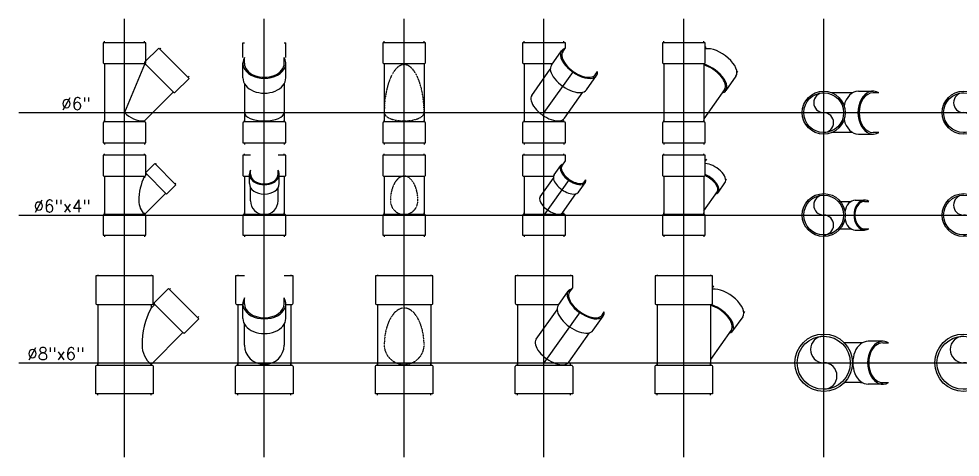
# Model space of a CAD drawing. Header units: inches. Extents: x 71 to 14885, y 6 to 9627.
# Drawn here: x 8916 to 12818, y 6 to 1825 of the extents above; entities that cross this region are included whole.
import ezdxf
from ezdxf.enums import TextEntityAlignment as Align

# ---------------------------------------------------------------- set-up
doc = ezdxf.new("R2010")
doc.units = ezdxf.units.IN
doc.header["$MEASUREMENT"] = 0
doc.linetypes.add('HIDDEN2', pattern=[0.1875, 0.125, -0.0625])
doc.layers.add('PVC', color=3, linetype='Continuous')
doc.layers.add('TEXT', color=2, linetype='Continuous')
doc.styles.add('ROMANS', font='romans', dxfattribs={"width": 0.85, "height": 95})

# ---------------------------------------------------------------- blocks, each defined once
blk = doc.blocks.new('PVC6')
for p, q in [((-86.5, 82.5), (-93, 82.5)), ((0, 82.5), (6.5, 82.5)), ((-86.5, -82.5), (-93, -82.5)), ((0, -82.5), (6.5, -82.5))]:
    blk.add_line(p, q)
blk.add_lwpolyline([(0, -89), (0, 89), (-81.5, 89, 0.414214), (-86.5, 84), (-86.5, -84, 0.414214), (-81.5, -89)], format="xyb", close=True)
blk = doc.blocks.new('PY6')
for p, q in [((-82.5, 203.5), (-82.5, -38.5)), ((202.2, 85.6), (82.5, -34.2))]:
    blk.add_line(p, q)
at = {"color": 9}
blk.add_line((82.5, 199.2), (0, 0), dxfattribs=at)
blk.add_arc((82.5, 82.5), 116.7, 225, 270, dxfattribs=at)
for p, rotation in [((0, 290), 90), ((205.1, 205.1), 45), ((0, -125), 270)]:
    blk.add_blockref('PVC6', p, dxfattribs=dict(rotation=rotation))
blk = doc.blocks.new('PVC4')
for p, q in [((-55, 57), (-60, 57)), ((0, 57), (5, 57)), ((-55, -57), (-60, -57)), ((0, -57), (5, -57))]:
    blk.add_line(p, q)
blk.add_lwpolyline([(0, -62), (0, 62), (-55, 62), (-55, -62)], close=True)
blk = doc.blocks.new('PY64')
for p, q in [((-82.5, 161.5), (-82.5, 2.5)), ((79.5, -1.2), (171.1, 90.5))]:
    blk.add_line(p, q)
at = {"color": 9}
for centre, radius, start, end in [((298, 59.6), 238.4, 154.7041, 180), ((142.5, 59.6), 82.9, 180, 223.6032)]:
    blk.add_arc(centre, radius, start, end, dxfattribs=at)
for name, p, rotation in [('PVC6', (0, 248), 90), ('PVC4', (169.7, 169.7), 44.9999999999999), ('PVC6', (0, -84), 270)]:
    blk.add_blockref(name, p, dxfattribs=dict(rotation=rotation))
blk = doc.blocks.new('PVC8')
for p, q in [((-119, 110), (-124, 110)), ((5, 110), (0, 110)), ((-119, -110), (-124, -110)), ((5, -110), (0, -110))]:
    blk.add_line(p, q)
at = {"flags": 128}
blk.add_lwpolyline([(-113, -119), (0, -119), (0, 119), (-113, 119, 0.414214), (-119, 113), (-119, -113, 0.414214)], format="xyb", close=True, dxfattribs=at)
blk = doc.blocks.new('PY86')
for p, q in [((-110, 241), (-110, -10)), ((125.5, 242.2), (110, 226.7)), ((110, 241), (110, 226.7)), ((242.2, 125.5), (110, -6.7))]:
    blk.add_line(p, q)
for centre, radius, start, end in [((409.4, 72.8), 336.7, 152.7958, 180), ((176.1, 72.8), 103.3, 180, 230.2399)]:
    blk.add_arc(centre, radius, start, end)
for name, p, rotation in [('PVC8', (0, 360), 90), ('PVC6', (245, 245), 45)]:
    blk.add_blockref(name, p, dxfattribs=dict(rotation=rotation))
at = {"xscale": -1, "rotation": 90}
blk.add_blockref('PVC8', (0, -129), dxfattribs=at)
blk = doc.blocks.new('PY86A')
for p, q in [((-110, 365), (-110, 360)), ((110, 365), (110, 360)), ((-110, 241), (-110, -10)), ((-110, 241), (-110, 236)), ((-89, 183.8), (-89, 245)), ((-82.5, 245), (-82.5, 268.6)), ((82.5, 245), (82.5, 268.6)), ((89, 183.8), (89, 245)), ((110, 241), (110, -10)), ((110, 241), (110, 236)), ((-82.5, 72.8), (-82.5, 160.2)), ((82.5, 160.2), (82.5, 73.1))]:
    blk.add_line(p, q)
at = {"flags": 128}
for points in [[(-82.5, 360), (-119, 360), (-119, 247, 0.414214), (-113, 241), (-89, 241, 0.414214)], [(89, 241), (113, 241, 0.414214), (119, 247)]]:
    blk.add_lwpolyline(points, format="xyb", dxfattribs=at)
blk.add_lwpolyline([(119, 247), (119, 360), (82.5, 360)], dxfattribs=at)
for centre, start_param, end_param in [((0, 245), -0.384553, 3.526145), ((0, 183.8), 0, 3.141593)]:
    blk.add_ellipse(centre, major_axis=(-89, 0), ratio=0.707107, start_param=start_param, end_param=end_param)
at = {"color": 9}
for centre, ratio in [((0, 245), 0.707107), ((0, 72.8), 0.962797)]:
    blk.add_ellipse(centre, major_axis=(82.5, 0), ratio=ratio, start_param=3.141593, end_param=6.283185, dxfattribs=at)
at = {"xscale": -1, "rotation": 90}
blk.add_blockref('PVC8', (0, -129), dxfattribs=at)
blk = doc.blocks.new('PY86B')
for p, q in [((-110, 241), (-110, -10)), ((110, 241), (110, -10)), ((110, 241), (110, 226.7))]:
    blk.add_line(p, q)
at = {"color": 9, "linetype": 'HIDDEN2'}
for major_axis, ratio, start_param, end_param in [((0, 153.9), 0.536012, -1.570796, 1.570796), ((82.5, 0), 0.962797, 3.141593, 6.283185)]:
    blk.add_ellipse((0, 72.8), major_axis=major_axis, ratio=ratio, start_param=start_param, end_param=end_param, dxfattribs=at)
at = {"rotation": 90}
blk.add_blockref('PVC8', (0, 360), dxfattribs=at)
at = {"xscale": -1, "rotation": 90}
blk.add_blockref('PVC8', (0, -129), dxfattribs=at)
blk = doc.blocks.new('PY86C')
for p, q in [((-110, 365), (-110, 360)), ((110, 365), (110, 360)), ((58.7, 237.3), (100.4, 296.4)), ((-110, 241), (-110, -10)), ((-110, 241), (-110, 236)), ((-32.3, 97.4), (54.3, 219.9)), ((204, 134.5), (245.8, 193.6)), ((102.4, 2.1), (189.1, 124.7))]:
    blk.add_line(p, q)
at = {"color": 9}
for p, q in [((105.8, 292.6), (119, 311.4)), ((149.3, 211.3), (0, 0)), ((240.5, 197.4), (250.1, 211))]:
    blk.add_line(p, q, dxfattribs=at)
at = {"flags": 128}
blk.add_lwpolyline([(119, 311.4), (119, 360), (-119, 360), (-119, 247, 0.414214), (-113, 241), (61.3, 241, 0.414214)], format="xyb", dxfattribs=at)
for centre, start_param, end_param in [((173.1, 245), -0.384553, 3.526145), ((131.3, 185.9), 0, 3.141593)]:
    blk.add_ellipse(centre, major_axis=(-72.7, 51.4), ratio=0.5, start_param=start_param, end_param=end_param)
at = {"color": 9}
for centre in [(173.1, 245), (35.1, 49.8)]:
    blk.add_ellipse(centre, major_axis=(-67.4, 47.6), ratio=0.5, start_param=0, end_param=3.141593, dxfattribs=at)
at = {"xscale": -1, "rotation": 90}
blk.add_blockref('PVC8', (0, -129), dxfattribs=at)
blk = doc.blocks.new('PY86D')
for p, q in [((-110, 365), (-110, 360)), ((110, 365), (110, 360)), ((119, 311.2), (124.3, 318.8)), ((-110, 241), (-110, -10)), ((-110, 241), (-110, 236)), ((110, 241), (110, -10)), ((110, 241), (110, 236)), ((251.3, 212.4), (248.4, 208.4)), ((244, 191), (202.3, 131.9))]:
    blk.add_line(p, q)
at = {"color": 9}
blk.add_line((196.9, 135.6), (110, 12.7), dxfattribs=at)
at = {"flags": 128}
blk.add_lwpolyline([(119, 247), (119, 360), (-119, 360), (-119, 247, 0.414214), (-113, 241), (113, 241, 0.414214)], format="xyb", close=True, dxfattribs=at)
for centre, start_param, end_param in [((171.4, 242.4), 0, 2.65772), ((129.6, 183.3), -0.384553, 2.118416)]:
    blk.add_ellipse(centre, major_axis=(72.7, -51.4), ratio=0.5, start_param=start_param, end_param=end_param)
at = {"color": 9}
blk.add_ellipse((129.6, 183.3), major_axis=(67.4, -47.6), ratio=0.5, start_param=0, end_param=2.188352, dxfattribs=at)
at = {"xscale": -1, "rotation": 90}
blk.add_blockref('PVC8', (0, -129), dxfattribs=at)
blk = doc.blocks.new('PVC8A')
blk.add_circle((0, 0), 119)
at = {"color": 9}
blk.add_circle((0, 0), 110, dxfattribs=at)
for centre, start, end in [((0, 55), 90, 270), ((0, -55), 270, 90)]:
    blk.add_arc(centre, 55, start, end, dxfattribs=at)
blk = doc.blocks.new('PVC6-2')
for p, q in [((-89, 0), (-89, -61.2)), ((89, 0), (89, -61.2)), ((-82.5, -93), (-82.5, -84.8)), ((82.5, -93), (82.5, -84.8))]:
    blk.add_line(p, q)
at = {"color": 9}
for p, q in [((-82.5, 0), (-82.5, 23.6)), ((82.5, 0), (82.5, 23.6))]:
    blk.add_line(p, q, dxfattribs=at)
for centre, start_param, end_param in [((0, 0), -0.384553, 3.526145), ((0, -61.2), 0, 3.141593)]:
    blk.add_ellipse(centre, major_axis=(-89, 0), ratio=0.707107, start_param=start_param, end_param=end_param)
blk.add_ellipse((0, 0), major_axis=(-82.5, 0), ratio=0.707107, start_param=0, end_param=3.141593, dxfattribs=at)
blk = doc.blocks.new('PY86E')
for p, q in [((160.2, 82.5), (88.3, 82.5)), ((160.2, -82.5), (90.7, -82.5))]:
    blk.add_line(p, q)
blk.add_blockref('PVC8A', (0, 0))
at = {"rotation": 270}
blk.add_blockref('PVC6-2', (245, 0), dxfattribs=at)
blk = doc.blocks.new('PY86F')
for p, q in [((160.2, 82.5), (85.8, 82.5)), ((160.2, -82.5), (85.8, -82.5))]:
    blk.add_line(p, q)
blk.add_circle((0, 0), 119)
at = {"color": 9}
blk.add_circle((0, 0), 110, dxfattribs=at)
for centre, start, end in [((0, 55), 90, 270), ((0, -55), 270, 90)]:
    blk.add_arc(centre, 55, start, end, dxfattribs=at)
at = {"rotation": 90}
blk.add_blockref('PVC6-2', (183.8, 0), dxfattribs=at)
blk = doc.blocks.new('PY6A')
at = {"color": 9}
for p, q in [((-89, 228.7), (-89, 290)), ((-89, 290), (-82.5, 290)), ((82.5, 290), (89, 290)), ((89, 228.7), (89, 290))]:
    blk.add_line(p, q, dxfattribs=at)
for p, q in [((-89, 143.9), (-89, 205.1)), ((-82.5, 205.1), (-82.5, 228.7)), ((82.5, 205.1), (82.5, 228.7)), ((89, 143.9), (89, 205.1)), ((-82.5, 120.3), (-82.5, -38.5)), ((82.5, 120.3), (82.5, -38.5))]:
    blk.add_line(p, q)
for centre, start_param, end_param in [((0, 205.1), -0.384553, 3.526145), ((0, 143.9), 0, 3.141593)]:
    blk.add_ellipse(centre, major_axis=(-89, 0), ratio=0.707107, start_param=start_param, end_param=end_param)
for centre, major_axis, ratio, start_param, end_param in [((0, 205.1), (-82.5, 0), 0.707107, 0, 3.141593), ((0, 0), (82.5, 0), 0.414214, 3.141593, 6.283185)]:
    blk.add_ellipse(centre, major_axis=major_axis, ratio=ratio, start_param=start_param, end_param=end_param, dxfattribs=at)
at = {"rotation": 270}
blk.add_blockref('PVC6', (0, -125), dxfattribs=at)
blk = doc.blocks.new('PY6B')
for p, q in [((-82.5, 203.5), (-82.5, -38.5)), ((82.5, 203.5), (82.5, -38.5))]:
    blk.add_line(p, q)
at = {"color": 9, "linetype": 'HIDDEN2'}
for major_axis, start_param, end_param in [((0, 199.2), -1.570796, 1.570796), ((-82.5, 0), 0, 3.141593)]:
    blk.add_ellipse((0, 0), major_axis=major_axis, ratio=0.414214, start_param=start_param, end_param=end_param, dxfattribs=at)
for p, rotation in [((0, 290), 90), ((0, -125), 270)]:
    blk.add_blockref('PVC6', p, dxfattribs=dict(rotation=rotation))
blk = doc.blocks.new('PY6C')
for p, q in [((-82.5, 290), (-82.5, 296.5)), ((82.5, 290), (82.5, 296.5)), ((30.5, 197.4), (72.3, 256.4)), ((-82.5, 203.5), (-82.5, -38.5)), ((-82.5, 203.5), (-82.5, 197)), ((-50.3, 71.8), (26.2, 180)), ((175.9, 94.6), (217.7, 153.7)), ((84.4, -23.5), (160.9, 84.7))]:
    blk.add_line(p, q)
at = {"color": 9}
for p, q in [((77.6, 252.7), (89, 268.8)), ((121.2, 171.4), (0, 0)), ((212.4, 157.4), (222, 171.1))]:
    blk.add_line(p, q, dxfattribs=at)
blk.add_lwpolyline([(89, 290), (-89, 290), (-89, 208.5, 0.414214), (-84, 203.5), (34.9, 203.5, 0.414214)], format="xyb")
blk.add_lwpolyline([(89, 268.8), (89, 290)])
for centre, start_param, end_param in [((145, 205.1), -0.384553, 3.526145), ((103.2, 146), 0, 3.141593)]:
    blk.add_ellipse(centre, major_axis=(-72.7, 51.4), ratio=0.5, start_param=start_param, end_param=end_param)
for centre in [(145, 205.1), (17.1, 24.2)]:
    blk.add_ellipse(centre, major_axis=(-67.4, 47.6), ratio=0.5, start_param=0, end_param=3.141593, dxfattribs=at)
at = {"rotation": 270}
blk.add_blockref('PVC6', (0, -125), dxfattribs=at)
blk = doc.blocks.new('PY6D')
for p, q in [((-82.5, 290), (-82.5, 296.5)), ((82.5, 290), (82.5, 296.5)), ((89, 268.8), (92.6, 273.8)), ((-82.5, 203.5), (-82.5, -38.5)), ((-82.5, 203.5), (-82.5, 197)), ((82.5, 203.5), (82.5, -38.5)), ((82.5, 203.5), (82.5, 197)), ((223, 172.5), (220.1, 168.4)), ((215.8, 151), (174, 91.9))]:
    blk.add_line(p, q)
at = {"color": 9}
blk.add_line((168.7, 95.7), (82.5, -26.2), dxfattribs=at)
blk.add_lwpolyline([(89, 290), (-89, 290), (-89, 208.5, 0.414214), (-84, 203.5), (84, 203.5, 0.414214), (89, 208.5)], format="xyb", close=True)
for centre, start_param, end_param in [((143.1, 202.4), 0, 2.689128), ((101.3, 143.3), -0.384553, 2.157543)]:
    blk.add_ellipse(centre, major_axis=(72.7, -51.4), ratio=0.5, start_param=start_param, end_param=end_param)
blk.add_ellipse((101.3, 143.3), major_axis=(67.4, -47.6), ratio=0.5, start_param=0, end_param=2.177453, dxfattribs=at)
at = {"rotation": 270}
blk.add_blockref('PVC6', (0, -125), dxfattribs=at)
blk = doc.blocks.new('PY6E')
for p, q in [((120.3, 82.5), (33.4, 82.5)), ((143.9, 89), (205.1, 89)), ((228.7, 82.5), (205.1, 82.5)), ((120.3, -82.5), (33.4, -82.5)), ((143.9, -89), (205.1, -89)), ((228.7, -82.5), (205.1, -82.5))]:
    blk.add_line(p, q)
blk.add_circle((0, 0), 89)
at = {"color": 9}
blk.add_circle((0, 0), 82.5, dxfattribs=at)
for centre, start, end in [((0, 41.2), 90, 270), ((0, -41.2), 270, 90)]:
    blk.add_arc(centre, 41.2, start, end, dxfattribs=at)
for centre, start_param, end_param in [((143.9, 0), 0, 1.244096), ((205.1, 0), -0.384553, 3.526145), ((143.9, 0), 1.897497, 3.141593)]:
    blk.add_ellipse(centre, major_axis=(0, 89), ratio=0.707107, start_param=start_param, end_param=end_param)
blk.add_ellipse((205.1, 0), major_axis=(0, -82.5), ratio=0.707107, start_param=3.141593, end_param=6.283185, dxfattribs=at)
blk = doc.blocks.new('PY6F')
for p, q in [((143.9, 82.5), (33.4, 82.5)), ((143.9, 89), (205.1, 89)), ((234.7, 82.5), (228.7, 82.5)), ((143.9, -82.5), (33.4, -82.5)), ((143.9, -89), (205.1, -89)), ((234.7, -82.5), (228.7, -82.5))]:
    blk.add_line(p, q)
blk.add_circle((0, 0), 89)
at = {"color": 9}
blk.add_circle((0, 0), 82.5, dxfattribs=at)
for centre, start, end in [((0, 41.2), 90, 270), ((0, -41.2), 270, 90)]:
    blk.add_arc(centre, 41.2, start, end, dxfattribs=at)
for centre, start_param, end_param in [((143.9, 0), 2.75704, 6.667738), ((205.1, 0), 3.141593, 6.283185)]:
    blk.add_ellipse(centre, major_axis=(0, 89), ratio=0.707107, start_param=start_param, end_param=end_param)
blk.add_ellipse((143.9, 0), major_axis=(0, -82.5), ratio=0.707107, start_param=0, end_param=3.141593, dxfattribs=at)
blk = doc.blocks.new('PY64A')
for p, q in [((-82.5, 248), (-82.5, 254.5)), ((82.5, 248), (82.5, 254.5)), ((-82.5, 161.5), (-82.5, 2.5)), ((-62, 130.8), (-62, 169.7)), ((-57, 169.7), (-57, 187)), ((57, 169.7), (57, 187)), ((62, 130.8), (62, 169.7)), ((82.5, 161.5), (82.5, 2.5)), ((-57, 59.6), (-57, 113.6)), ((57, 55.4), (57, 113.6))]:
    blk.add_line(p, q)
for points in [[(-57, 248), (-89, 248), (-89, 166.5, 0.414214), (-84, 161.5), (-62, 161.5, 0.414214)], [(62, 161.5), (84, 161.5, 0.414214), (89, 166.5), (89, 248)]]:
    blk.add_lwpolyline(points, format="xyb")
blk.add_lwpolyline([(89, 248), (57, 248)])
for centre, start_param, end_param in [((0, 169.7), 2.737234, 6.687544), ((0, 130.8), 3.141593, 6.283185)]:
    blk.add_ellipse(centre, major_axis=(62, 0), ratio=0.707107, start_param=start_param, end_param=end_param)
at = {"color": 9}
for centre, major_axis, ratio, start_param, end_param in [((0, 169.7), (57, 0), 0.707107, -3.141593, 0), ((0, 59.6), (0, -57.1), 0.997503, -1.570796, 1.570796)]:
    blk.add_ellipse(centre, major_axis=major_axis, ratio=ratio, start_param=start_param, end_param=end_param, dxfattribs=at)
at = {"rotation": 270}
blk.add_blockref('PVC6', (0, -84), dxfattribs=at)
blk = doc.blocks.new('PY64B')
for p, q in [((-82.5, 161.5), (-82.5, 2.5)), ((82.5, 161.5), (82.5, 2.5))]:
    blk.add_line(p, q)
at = {"color": 9, "linetype": 'HIDDEN2'}
for major_axis, ratio in [((0, 101.9), 0.559606), ((0, -57.1), 0.997503)]:
    blk.add_ellipse((0, 59.6), major_axis=major_axis, ratio=ratio, start_param=-1.570796, end_param=1.570796, dxfattribs=at)
for p, rotation in [((0, 248), 90), ((0, -84), 270)]:
    blk.add_blockref('PVC6', p, dxfattribs=dict(rotation=rotation))
blk = doc.blocks.new('PY64C')
for p, q in [((-82.5, 248), (-82.5, 254.5)), ((82.5, 248), (82.5, 254.5)), ((41.9, 166.6), (69.4, 205.5)), ((-82.5, 161.5), (-82.5, 2.5)), ((-82.5, 161.5), (-82.5, 155)), ((-16.3, 75.7), (38.9, 153.8)), ((143.1, 95), (170.6, 133.9)), ((76.8, 9.9), (132, 87.9))]:
    blk.add_line(p, q)
at = {"color": 9}
for p, q in [((73.5, 202.6), (89, 224.6)), ((104.7, 148), (0, 0)), ((166.5, 136.8), (173.6, 146.8))]:
    blk.add_line(p, q, dxfattribs=at)
blk.add_lwpolyline([(89, 248), (-89, 248), (-89, 166.5, 0.414214), (-84, 161.5), (39.5, 161.5, 0.414214)], format="xyb")
blk.add_lwpolyline([(89, 224.6), (89, 248)])
for centre, start_param, end_param in [((120, 169.7), -0.404359, 3.545951), ((92.5, 130.8), 0, 3.141593)]:
    blk.add_ellipse(centre, major_axis=(-50.6, 35.8), ratio=0.5, start_param=start_param, end_param=end_param)
for centre in [(120, 169.7), (30.3, 42.8)]:
    blk.add_ellipse(centre, major_axis=(-46.5, 32.9), ratio=0.465448, start_param=0, end_param=3.141593, dxfattribs=at)
at = {"rotation": 270}
blk.add_blockref('PVC6', (0, -84), dxfattribs=at)
blk = doc.blocks.new('PY64D')
for p, q in [((-82.5, 248), (-82.5, 254.5)), ((82.5, 248), (82.5, 254.5)), ((94, 231.6), (89, 224.6)), ((-82.5, 161.5), (-82.5, 2.5)), ((-82.5, 161.5), (-82.5, 155)), ((82.5, 161.5), (82.5, 2.5)), ((82.5, 161.5), (82.5, 155)), ((143.1, 95), (170.6, 133.9)), ((173.6, 146.8), (176.5, 150.8))]:
    blk.add_line(p, q)
at = {"color": 9}
blk.add_line((82.5, 17.9), (139, 97.9), dxfattribs=at)
blk.add_lwpolyline([(89, 248), (-89, 248), (-89, 166.5, 0.414214), (-84, 161.5), (84, 161.5, 0.414214), (89, 166.5)], format="xyb", close=True)
for centre, start_param, end_param in [((120, 169.7), -3.141593, -0.61548), ((92.5, 130.8), 2.737234, 5.117457)]:
    blk.add_ellipse(centre, major_axis=(-50.6, 35.8), ratio=0.5, start_param=start_param, end_param=end_param)
blk.add_ellipse((92.5, 130.8), major_axis=(-46.5, 32.9), ratio=0.465448, start_param=-3.141593, end_param=-1.164155, dxfattribs=at)
at = {"rotation": 270}
blk.add_blockref('PVC6', (0, -84), dxfattribs=at)
blk = doc.blocks.new('PY64E')
for p, q in [((68.4, 57), (113.6, 57)), ((130.8, 62), (169.7, 62)), ((169.7, 57), (187, 57)), ((68.4, -57), (113.6, -57)), ((130.8, -62), (169.7, -62)), ((169.7, -57), (187, -57))]:
    blk.add_line(p, q)
blk.add_circle((0, 0), 89)
at = {"color": 9}
blk.add_circle((0, 0), 82.5, dxfattribs=at)
for centre, start, end in [((0, 41.3), 90, 270), ((0, -41.2), 270, 90)]:
    blk.add_arc(centre, 41.2, start, end, dxfattribs=at)
for centre, start_param, end_param in [((130.8, 0), 0, 1.354282), ((169.7, 0), -0.404359, 3.545951), ((130.8, 0), 1.78731, 3.141593)]:
    blk.add_ellipse(centre, major_axis=(0, 62), ratio=0.707107, start_param=start_param, end_param=end_param)
blk.add_ellipse((169.7, 0), major_axis=(0, -57), ratio=0.707107, start_param=-3.141593, end_param=0, dxfattribs=at)
blk = doc.blocks.new('PY64F')
for p, q in [((68.4, 57), (130.8, 57)), ((130.8, 62), (169.7, 62)), ((187, 57), (193, 57)), ((68.4, -57), (130.8, -57)), ((130.8, -62), (169.7, -62)), ((187, -57), (193, -57))]:
    blk.add_line(p, q)
blk.add_circle((0, 0), 89)
at = {"color": 9}
blk.add_circle((0, 0), 82.5, dxfattribs=at)
for centre, start, end in [((0, 41.2), 90, 270), ((0, -41.2), 270, 90)]:
    blk.add_arc(centre, 41.2, start, end, dxfattribs=at)
for centre, start_param, end_param in [((130.8, 0), 2.737234, 6.687544), ((169.7, 0), 3.141593, 6.283185)]:
    blk.add_ellipse(centre, major_axis=(0, 62), ratio=0.707107, start_param=start_param, end_param=end_param)
blk.add_ellipse((130.8, 0), major_axis=(0, -57), ratio=0.707107, start_param=0, end_param=3.141593, dxfattribs=at)

msp = doc.modelspace()

# ---------------------------------------------------------------- linework, layer by layer
at = {"color": 8}
for p, q in [((9354.1, 6.1), (9354.1, 1825.3)), ((9933.8, 6.1), (9933.8, 1825.3)), ((10513.5, 6.1), (10513.5, 1825.3)), ((11093.1, 6.1), (11093.1, 1825.3)), ((11672.8, 6.1), (11672.8, 1825.3)), ((12252.5, 6.1), (12252.5, 1825.3)), ((8916.1, 1435.8), (14885.3, 1435.8)), ((8916.1, 1010.8), (14885.3, 1010.8)), ((8916.1, 398.1), (14885.3, 398.1))]:
    msp.add_line(p, q, dxfattribs=at)

# ---------------------------------------------------------------- block references
at = {"layer": 'PVC'}
for name, p in [('PY6', (9354.1, 1435.8)), ('PY6A', (9933.8, 1435.8)), ('PY6B', (10513.5, 1435.8)), ('PY6C', (11093.1, 1435.8)), ('PY6D', (11672.8, 1435.8)), ('PY6E', (12252.5, 1435.8)), ('PY6F', (12832.2, 1435.8)), ('PY64', (9354.1, 1010.8)), ('PY64A', (9933.8, 1010.8)), ('PY64B', (10513.5, 1010.8)), ('PY64C', (11093.1, 1010.8)), ('PY64D', (11672.8, 1010.8)), ('PY64E', (12252.5, 1010.8)), ('PY64F', (12832.2, 1010.8)), ('PY86', (9354.1, 398.1)), ('PY86A', (9933.8, 398.1)), ('PY86B', (10513.5, 398.1)), ('PY86C', (11093.1, 398.1)), ('PY86D', (11672.8, 398.1)), ('PY86E', (12252.5, 398.1)), ('PY86F', (12832.2, 398.1))]:
    msp.add_blockref(name, p, dxfattribs=at)

# ---------------------------------------------------------------- texts
at = {"layer": 'TEXT', "color": 3, "style": 'ROMANS'}
for s, p in [('%%C6"', (9214.3, 1447.7)), ('%%C6"x4"', (9214.3, 1022.7)), ('%%C8"x6"', (9188.2, 410))]:
    msp.add_text(s, height=50.8, dxfattribs=at).set_placement(p, align=Align.RIGHT)

doc.saveas('drawing.dxf')
